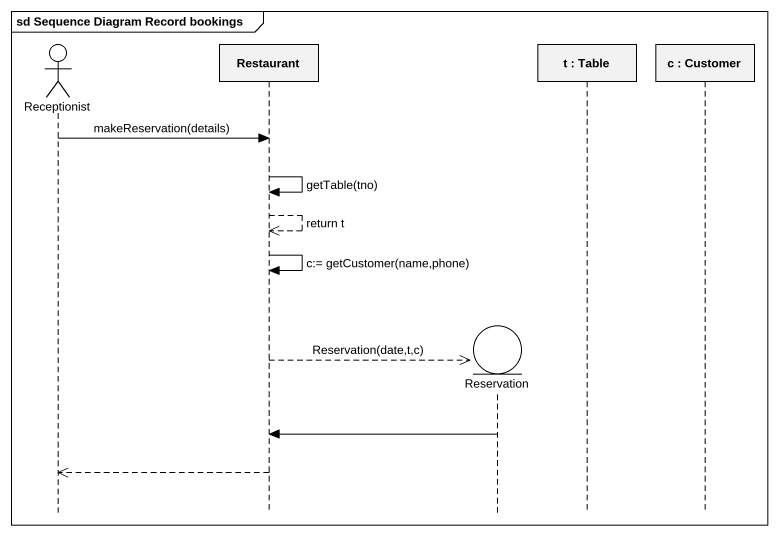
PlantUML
@startuml
mainframe sd Sequence Diagram Record bookings
hide footbox
actor Receptionist
participant Restaurant
entity Reservation
participant "t : Table" as t_Table
participant "c : Customer" as c_Customer

Receptionist -> Restaurant : makeReservation(details)
Restaurant -> Restaurant : getTable(tno)
Restaurant -->> Restaurant : return t
Restaurant -> Restaurant : c:= getCustomer(name,phone)
Restaurant -->> Reservation ** : Reservation(date,t,c)
Reservation -> Restaurant
Restaurant -->> Receptionist
@enduml
